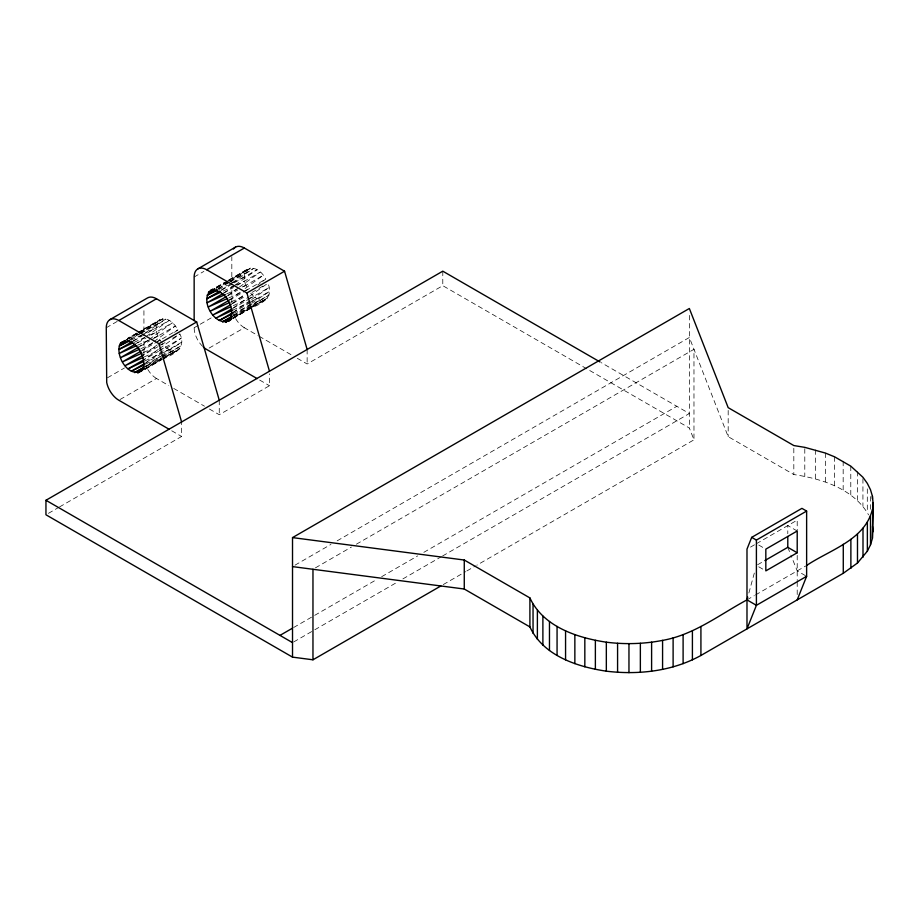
<?xml version="1.0" encoding="UTF-8"?>
<svg xmlns="http://www.w3.org/2000/svg" width="919" height="919" viewBox="0 0 919 919"><rect width="100%" height="100%" fill="white"/><g stroke="black" fill="none" stroke-linecap="round" stroke-linejoin="round"><path stroke-width="0.69" stroke-dasharray="4.59 3.45" d="M143.927 353.907L143.927 338.41M143.927 331.368L143.927 308.818M202.651 346.383A17.725 10.235 60 0 1 194.15 327.738L194.15 324.912M231.818 303.19L231.818 286.28M231.818 284.867L231.818 256.677M162.112 342.959C147.143 325.165 164.765 306.774 177.907 329.852L174.461 332.368M228.854 297.882L248.05 289.37C235.861 270.163 255.264 258.951 265.798 279.112L257.745 284.959M748.87 592.996L754.901 570.952M152.692 342.534L140.251 351.598L154.829 343.189M153.818 341.707L175.311 326.05L151.015 340.076M229.268 300.042L240.583 291.794M245.097 288.497L263.202 275.309L242.409 287.314M157.195 344.901L142.238 355.756L167.752 341.029M232.427 303.339L245.086 294.149M148.039 340.317L137.643 347.796L149.797 340.788M149.188 339.479L172.29 322.856L150.417 335.481M227.843 295.39L238.239 287.911M239.388 287.073L260.169 272.116L237.504 285.2M158.286 349.427L143.49 359.984L158.493 351.322M159.424 348.623L179.906 334.011C186.614 347.359 174.415 354.32 163.329 358.778M233.656 307.612L248.452 297.067M249.589 296.251L267.797 283.27C274.115 295.895 263.454 303.293 252.438 307.337M144.938 337.365L134.622 344.602L145.972 338.043M146.087 336.561L169.039 320.49L143.111 335.446M223.65 293.058L233.977 285.82M235.126 285.016L256.918 269.738L233.84 283.075M146.247 362.373L181.158 338.226L159.286 350.863M232.978 312.426L250.427 300.364M251.599 299.56L269.049 287.486L250.025 298.468M221.628 289.899L231.128 283.512M232.312 282.719L253.678 268.359L230.589 281.685M160.159 356.434L143.49 367.485L181.158 345.739L162.295 357.629M161.353 355.642L181.594 342.236L160.526 354.389M233.771 315.16L250.427 304.12M251.622 303.327L269.474 291.484L251.255 302.006M138.872 334.011L128.12 340.846L139.895 334.045M140.067 333.252L162.755 318.801L138.459 332.827M218.4 288.589L229.141 281.742M230.336 280.984L250.646 268.061L229.038 280.536M143.421 369.518L161.112 358.364M233.667 317.285L251.358 306.142M252.541 305.395L269.049 294.999L252.886 304.327M137.184 333.321L125.087 340.547L137.241 333.54M138.39 332.609L160.159 319.605L138.287 332.23M227.487 281.145L215.402 288.359L227.82 281.237M228.693 280.421L248.05 268.865L228.601 280.088M145.053 369.243L161.882 359.237M163.077 358.525L179.906 348.508L162.893 358.33M232.944 318.502L267.797 297.767L232.829 317.963M106.271 327.75L117.207 321.432M194.15 277.01L203.88 271.392M137.069 332.931L127.35 338.548L137.253 333.115M216.459 287.107L223.742 282.891M141.112 333.344L165.788 319.1L131.371 342.236L142.307 335.917M218.067 288.922L229.371 282.386M221.284 290.324L232.622 283.776M223.719 293.161L233.437 287.544M227.82 295.734L237.688 290.036M155.3 342.913L177.907 329.852M229.348 300.157L245.143 291.036M245.614 290.772L265.798 279.112M172.623 338.215L179.906 334.011M232.415 303.695L245.924 295.895M252.001 292.391L262.937 286.073M107.477 377.778L124.479 367.956M194.15 327.738L199.009 324.935M200.216 324.235L212.369 317.227M232.599 308.531L249.612 298.709M143.927 363.981L159.722 354.86M232.622 312.77L250.853 302.248M232.599 316.044L251.668 305.028M143.456 369.553L161.951 358.881M145.11 369.3L162.112 359.478M232.989 318.56L251.22 308.037M120.021 399.524L156.483 378.479L168.786 385.578M209.13 348.083L244.351 327.727L257.894 335.538M48.42 513.353L58.276 507.656M59.517 506.943L181.594 436.468L181.594 421.97M209.406 409.035L219.262 414.722L269.474 385.727L269.474 373.861M297.296 358.295L307.141 363.981L442.786 285.671L689.353 428.024L693.971 439.822L476.789 565.219M294.999 565.174L330.955 544.404M337.158 540.832L689.353 337.491L728.181 436.651L793.821 474.549C821.885 478.753 853.636 488.759 868.581 514.881M315.447 567.839L351.437 547.058M356.4 544.197L693.971 349.3L693.971 439.822M293.62 627.516L313.459 616.063M314.7 615.351L376.71 579.544M381.672 576.684L417.628 555.926M423.831 552.342L676.809 406.29M293.758 641.921L313.597 630.457M314.838 629.745L396.686 582.497M402.89 578.913L441.327 556.719M442.567 555.995L689.353 413.527L601.279 362.672M443.28 584.564L465.611 571.664M466.852 570.952L475.548 565.932M750.513 547.104L755.223 544.381M756.406 543.703L797.21 520.143L797.21 530.01M757.612 564.748L763.643 561.268M746.986 599.877L754.338 595.638M755.556 594.926L805.699 565.989M232.852 318.066L251.163 307.819M252.38 307.13L265.798 299.617L253.334 305.625M146.19 368.128L162.054 359.249M163.272 358.559L177.907 350.357L162.985 357.663M216.528 287.176L227.602 281.007M228.831 280.318L246.051 270.714M138.482 332.437L158.16 321.455M233.61 316.021L252.105 306.268M145.719 366.761L161.744 358.307M215.919 288.532L228.475 281.995M229.727 281.34L244.799 273.483M129.28 338.617L138.068 334.045M139.332 333.39L156.908 324.223M233.323 313.482L260.169 300.122L263.202 300.421M145.432 364.223L160.779 356.595M162.054 355.952L172.29 350.863L175.311 351.161M218.688 289.577L227.671 285.166M232.806 282.65L244.362 276.987M130.797 340.317L141.066 335.286M142.353 334.654L156.483 327.738M232.633 310.243L250.531 301.765M251.806 301.156L256.918 298.732L260.169 300.122M144.742 360.983L169.039 349.484L172.29 350.863M223.214 291.047L234.632 285.729M235.907 285.131L244.799 280.996M134.048 342.385L144.203 337.652M149.292 335.286L156.908 331.736M233.323 305.648L253.678 296.366L256.918 298.732M144.168 356.963L158.16 350.587M159.424 350.013L165.788 347.106L169.039 349.484M226.591 293.977L236.964 289.301M242.156 286.969L246.051 285.212M137.402 345.303L149.085 340.041M154.266 337.71L158.16 335.952M231.163 301.857L245.453 295.481M143.272 352.597L157.563 346.233M158.861 345.647L162.755 343.913L165.788 347.106M140.963 348.623L152.485 343.511M157.597 341.248L160.159 340.11M797.21 531.01L787.79 525.576L787.79 533.732M758.761 545.059L763.471 547.781M805.446 575.639L797.21 570.883L790.926 555.179M758.761 566.805L763.471 569.527M259.124 336.251L292.368 355.446M259.629 380.041L269.474 385.727M173.714 388.427L204.489 406.198M171.738 430.781L181.594 436.468M250.646 293.172L253.678 296.366M787.79 547.322L790.409 553.87M870.477 496.582L870.477 510.39M867.306 488.874L867.306 512.342M862.93 478.65L862.93 506.266M857.404 471.504L857.404 500.499M850.787 466.14L850.787 495.134M843.171 461.235L843.171 490.229M834.647 456.846L834.647 485.852M825.342 453.044L825.342 482.05M815.337 449.873L815.337 478.868M804.791 448.748L804.791 476.364M797.21 555.375L797.21 580.555M797.21 581.934L797.21 595.742M793.821 448.311L793.821 474.549M728.181 410.414L728.181 436.651M689.353 315.401L689.353 428.024M442.786 271.174L442.786 285.671M307.141 349.484L307.141 363.981M219.262 400.224L219.262 414.722M156.483 378.479A17.725 10.235 60 0 1 146.052 366.026M244.351 327.727A17.725 10.235 60 0 1 233.495 314.218"/><path stroke-width="1.38" d="M194.15 320.685L194.15 277.01A17.737 10.247 60 0 1 206.706 269.761L244.362 248.015L284.557 271.22L307.141 349.484M292.518 537.604L464.267 560.027L529.907 597.924L529.907 626.919C543.255 655.764 577.121 666.792 606.333 671.18C638.395 675.063 672.34 671.284 700.921 655.477L843.274 573.284L857.484 563.002L867.364 551.147L870.511 544.818L872.418 538.316L873.05 502.75L872.407 496.168L870.477 489.678L867.306 483.348L862.93 477.271L850.787 466.14L834.647 456.846L825.342 453.044L804.791 447.358L793.821 445.554L728.181 407.657L689.353 308.497L292.518 537.604L292.518 657.131L312.965 659.796L440.798 586M872.418 538.316L873.05 502.75M529.907 597.924C543.255 626.769 577.121 637.797 606.333 642.186C625.023 644.552 644.07 644.001 662.576 640.382C693.96 634.903 719.611 614.616 746.986 599.877L747.744 597.12M806.905 565.288C829.765 549.884 865.147 539.981 872.418 509.321M806.629 511.079L801.919 508.356L751.696 537.362L746.986 549.137L746.986 628.872L756.406 605.322L756.406 540.073L806.629 511.079L806.629 576.316L797.21 599.877M230.543 319.938C215.379 329.301 197.137 297.699 212.806 289.209L210.382 290.611C224.627 287.188 238.216 310.737 228.13 321.363L230.566 319.961M109.935 319.628L147.603 297.882A17.737 10.247 60 0 1 156.483 298.755L196.666 321.96L219.262 400.224M197.826 268.888L235.494 247.142M169.28 429.357L118.815 400.224A17.725 10.235 60 0 1 106.707 382.499L106.271 327.75A17.737 10.247 60 0 1 118.815 320.513L156.483 298.755M125.352 340.398L120.492 343.201C114.059 355.044 128.959 379.329 142.238 370.254C148.671 358.41 133.772 334.137 120.492 343.201L125.512 340.581M214.46 288.957L208.383 292.46L214.667 289.186M128.959 340.363L119.24 345.981L129.51 340.938M216.85 289.623L207.131 295.229L217.401 290.197M132.175 341.765L118.815 349.484L132.784 342.971M220.066 291.024L206.706 298.732L220.663 292.231M135.036 344.361L119.24 353.482L136.104 345.889M222.926 293.62L207.131 302.742L225.293 294.562M138.723 347.175L120.492 357.698L139.688 349.186M226.614 296.435L208.383 306.957L227.579 298.445M140.71 351.334L122.491 361.856L141.974 353.172M228.601 300.593L210.382 311.116L229.865 302.431M118.815 320.513L158.998 343.706L196.666 321.96M206.706 269.761L246.889 292.966L284.557 271.22M143.318 355.136L125.087 365.659L142.893 357.548M231.209 304.396L212.978 314.918L230.784 306.797M143.915 359.743L128.12 368.852L143.456 361.592M231.806 308.991L216.011 318.112L232.633 310.243M144.731 363.51L131.371 371.23L144.157 364.866M232.622 312.77L219.262 320.49L232.047 314.126M144.34 367.003L134.622 372.609L143.249 368.059M232.231 316.251L222.501 321.868L232.369 316.664M142.502 370.104L137.643 372.907L142.525 370.173M231.611 318.663L225.534 322.167L231.634 318.755M292.518 657.131L45.95 514.778L45.95 500.281L442.786 271.174L600.038 361.96M279.973 635.397L292.38 628.24M764.849 560.567L787.79 547.322L797.21 552.767L797.21 531.01L765.826 549.137L765.826 570.883L797.21 552.767M806.629 576.316L756.406 605.322L746.986 599.877M292.518 566.609L464.267 589.022L529.907 626.919M751.696 537.362L756.406 540.073M257.171 378.617L206.706 349.484A17.725 10.235 60 0 1 203.432 347.106M45.95 500.281L292.518 642.634M246.889 292.966L269.474 371.23M158.998 343.706L181.594 421.97M872.533 526.484L873.05 531.745M872.407 496.168L872.407 498.937M870.511 515.823L870.511 544.818M867.364 522.153L867.364 551.147M862.998 528.241L862.998 557.236M857.484 533.996L857.484 563.002M850.879 539.373L850.879 568.367M843.274 544.289L843.274 573.284M787.79 536.455L787.79 547.322M700.921 626.482L700.921 655.477M692.409 630.871L692.409 659.865M683.104 634.673L683.104 663.679M673.11 637.866L673.11 666.861M662.576 640.382L662.576 669.377M651.605 642.197L651.605 671.203M640.359 643.3L640.359 672.294M628.964 643.668L628.964 672.662M617.579 643.289L617.579 672.283M606.333 642.186L606.333 671.18M595.374 640.348L595.374 669.354M584.829 637.82L584.829 666.826M574.857 634.627L574.857 663.633M565.564 630.813L565.564 659.808M557.063 626.413L557.063 655.408M549.47 621.497L549.47 650.491M542.888 616.121L542.888 645.115M537.385 610.354L537.385 639.348M533.043 604.254L533.043 633.26M464.267 560.027L464.267 589.022M312.965 569.275L312.965 659.796M233.506 248.992A17.737 10.247 60 0 1 244.362 248.015"/></g></svg>
